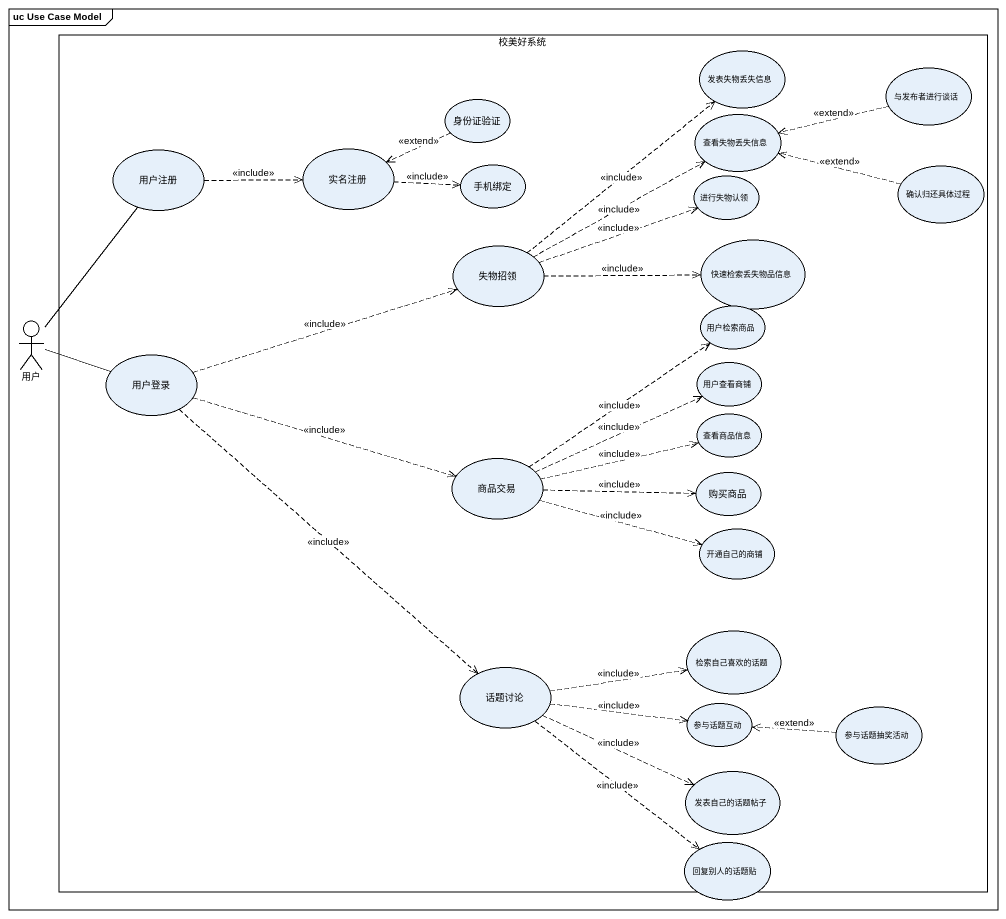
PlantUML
@startuml
mainframe uc Use Case Model
rectangle 校美好系统 {
  usecase 发表失物丢失信息
  usecase 与发布者进行谈话
  usecase 身份证验证
  usecase 查看失物丢失信息
  usecase 用户注册
  usecase 实名注册
  usecase 手机绑定
  usecase 确认归还具体过程
  usecase 进行失物认领
  usecase 快速检索丢失物品信息
  usecase 失物招领
  usecase 用户检索商品
  usecase 用户登录
  usecase 用户查看商铺
  usecase 查看商品信息
  usecase 商品交易
  usecase 购买商品
  usecase 开通自己的商铺
  usecase 检索自己喜欢的话题
  usecase 话题讨论
  usecase 参与话题互动
  usecase 参与话题抽奖活动
  usecase 发表自己的话题帖子
}
actor 用户
usecase 回复别人的话题贴
与发布者进行谈话 .left.> 查看失物丢失信息 : <<extend>>
身份证验证 .left.> 实名注册 : <<extend>>
用户注册 .right.> 实名注册 : <<include>>
实名注册 .right.> 手机绑定 : <<include>>
确认归还具体过程 .left.> 查看失物丢失信息 : <<extend>>
失物招领 .up.> 发表失物丢失信息 : <<include>>
失物招领 .right.> 查看失物丢失信息 : <<include>>
失物招领 .right.> 进行失物认领 : <<include>>
失物招领 .right.> 快速检索丢失物品信息 : <<include>>
用户 -up- 用户注册
用户 -right- 用户登录
用户登录 .right.> 失物招领 : <<include>>
用户登录 .right.> 商品交易 : <<include>>
用户登录 ..> 话题讨论 : <<include>>
商品交易 .up.> 用户检索商品 : <<include>>
商品交易 .right.> 用户查看商铺 : <<include>>
商品交易 .right.> 查看商品信息 : <<include>>
商品交易 .right.> 购买商品 : <<include>>
商品交易 .right.> 开通自己的商铺 : <<include>>
话题讨论 .right.> 检索自己喜欢的话题 : <<include>>
话题讨论 .right.> 参与话题互动 : <<include>>
话题讨论 .right.> 发表自己的话题帖子 : <<include>>
话题讨论 ..> 回复别人的话题贴 : <<include>>
参与话题抽奖活动 .left.> 参与话题互动 : <<extend>>
@enduml
